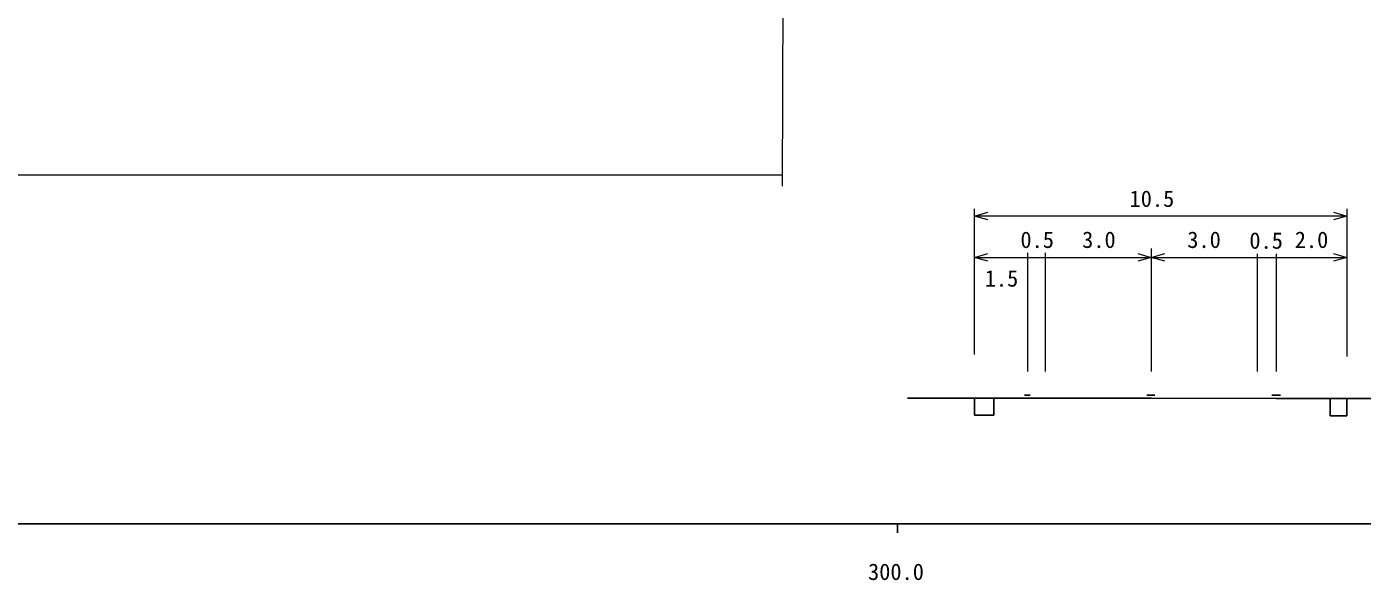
# Model space of a CAD drawing. Units: millimetres, scale not verified. Extents: x 40000 to 680000, y 20000 to 380000.
# Drawn here: x 270885 to 419857, y 198715 to 260384 of the extents above; entities that cross this region are included whole.
import ezdxf
from ezdxf.enums import TextEntityAlignment as Align

# ---------------------------------------------------------------- set-up
doc = ezdxf.new("R2010")
doc.units = ezdxf.units.MM
doc.header["$LTSCALE"] = 1000
for name, color, linetype, lineweight in [('M-BGD', 7, 'Continuous', 25), ('M-BMK-HTXT', 7, 'Continuous', 13), ('M-TTL-BAND', 7, 'Continuous', 25)]:
    doc.layers.add(name, color=color, linetype=linetype, lineweight=lineweight)
doc.styles.add('ＭＳ ゴシック', font='')
doc.styles.get('ＭＳ ゴシック').set_extended_font_data('MS Gothic')

msp = doc.modelspace()

# ---------------------------------------------------------------- linework, layer by layer
at = {"layer": 'M-BGD'}
for p, q in [((378756, 219015), (369142, 219015)), ((376595, 219015), (382511, 219015)), ((376595, 219015), (381417, 219015)), ((376595, 219015), (376595, 217110)), ((378756, 219015), (380259, 219015)), ((378756, 219015), (380259, 219015)), ((378756, 219015), (378756, 217110)), ((382176, 219334), (382801, 219334)), ((382511, 219015), (396317, 218989)), ((395832, 219334), (396701, 219334)), ((396317, 218989), (410247, 218962)), ((409783, 219334), (410742, 219334)), ((410247, 218962), (418135, 218962)), ((413827, 218962), (418135, 218962)), ((415446, 218962), (416292, 218962)), ((415446, 218962), (416292, 218962)), ((416292, 218962), (426617, 218962)), ((416292, 218962), (416292, 217039)), ((418135, 218962), (418135, 217039)), ((376595, 217110), (378756, 217110)), ((416292, 217039), (418135, 217039))]:
    msp.add_line(p, q, dxfattribs=at)
at = {"layer": 'M-BMK-HTXT'}
for p, q in [((355202, 242627), (355275, 270178)), ((202674, 243890), (355204, 243890)), ((376595, 223860), (376595, 240099)), ((418135, 240099), (418135, 223632)), ((376595, 239289), (378095, 239717)), ((378095, 238858), (376595, 239289)), ((418135, 239289), (376595, 239289)), ((416635, 239721), (418135, 239289)), ((418135, 239289), (416635, 238862)), ((396317, 235685), (396317, 221988)), ((376595, 234685), (378095, 235113)), ((376595, 234685), (382511, 234685)), ((378095, 234254), (376595, 234685)), ((382511, 235187), (382511, 221988)), ((382511, 234685), (396317, 234685)), ((384485, 235187), (384485, 221988)), ((394817, 235117), (396317, 234685)), ((396317, 234685), (394817, 234258)), ((396317, 234685), (397817, 235113)), ((397817, 234254), (396317, 234685)), ((396317, 234685), (410247, 234685)), ((408149, 235100), (408149, 221988)), ((410247, 235100), (410247, 221988)), ((410247, 234685), (418135, 234685)), ((416635, 235117), (418135, 234685)), ((418135, 234685), (416635, 234258))]:
    msp.add_line(p, q, dxfattribs=at)
at = {"layer": 'M-TTL-BAND'}
for p, q in [((40000, 205000), (579000, 205000)), ((368000, 205000), (368000, 204000))]:
    msp.add_line(p, q, dxfattribs=at)

# ---------------------------------------------------------------- texts
at = {"layer": 'M-BMK-HTXT', "style": 'ＭＳ ゴシック'}
for s, p in [('10.5', (393897, 239763)), ('0.5', (381726, 235187)), ('3.0', (388608, 235188)), ('3.0', (400337, 235188)), ('0.5', (407262, 235100)), ('2.0', (412326, 235188)), ('1.5', (377744, 230879))]:
    msp.add_text(s, height=1833, dxfattribs=at).set_placement(p, align=Align.BOTTOM_LEFT)
at = {"layer": 'M-TTL-BAND', "style": 'ＭＳ ゴシック'}
msp.add_text('300.0', height=1833, dxfattribs=at).set_placement((367844, 198195), align=Align.BOTTOM_CENTER)

doc.saveas('drawing.dxf')
